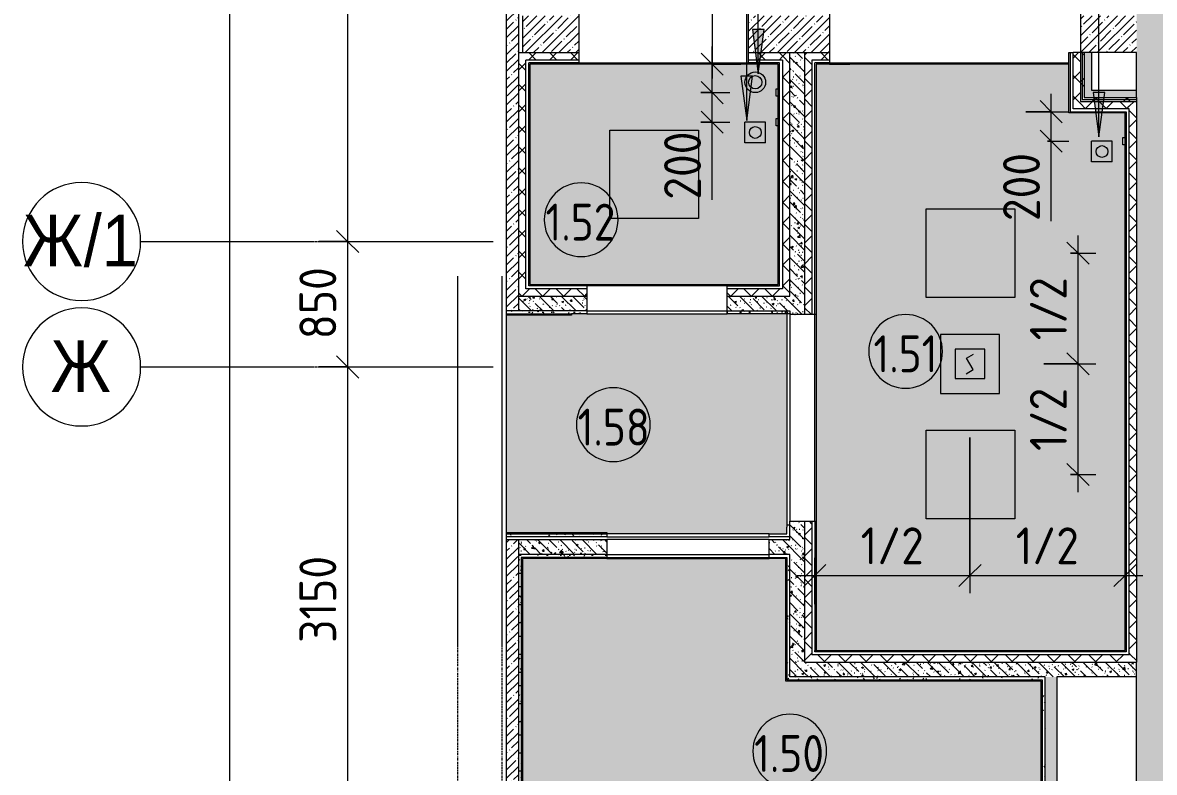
# Model space of a CAD drawing. Header units: millimetres. Extents: x 81610 to 276841, y -8553 to 29000.
# Drawn here: x 81610 to 89281, y 18553 to 23633 of the extents above; entities that cross this region are included whole.
import ezdxf

# ---------------------------------------------------------------- set-up
doc = ezdxf.new("R2010")
doc.units = ezdxf.units.MM
doc.linetypes.add('Осевая', pattern=[31.75, 6.35, -4.7625, 15.875, -4.7625])
for name, color, linetype, lineweight in [('A-ANNO-DIMS', 7, 'Continuous', 9), ('A-ANNO-DIMS-100', 7, 'Continuous', 9), ('A-ANNO-NOTE', 7, 'Continuous', 9), ('A-AREA-IDEN', 7, 'Continuous', 9), ('A-DETL-GENF', 7, 'Continuous', 9), ('A-WALL', 7, 'Continuous', 9), ('I-WALL', 7, 'Continuous', 9), ('Q-SPCQ', 7, 'Continuous', 9), ('Оси', 7, 'Continuous', 9), ('Оси-1', 7, 'Continuous', 20), ('Оси-2', 7, 'Осевая', 9)]:
    doc.layers.add(name, color=color, linetype=linetype, lineweight=lineweight)
for name, color, linetype, lineweight, true_color in [('A-CLNG-1', 7, 'Continuous', 9, 0xeaeaea), ('A-WALL-1', 7, 'Continuous', 9, 0x3c3c3c), ('A-WALL-FNSH-1', 7, 'Continuous', 9, 0x3c3c3c), ('G-ANNO-TEXT-1', 7, 'Continuous', 9, 0x3c3c3c), ('I-WALL-1', 7, 'Continuous', 9, 0x535353), ('Q-SPCQ-3', 7, 'Continuous', 9, 0x008040), ('Q-SPCQ-4', 1, 'Continuous', 9, 0xff0000)]:
    doc.layers.add(name, color=color, linetype=linetype, lineweight=lineweight, true_color=true_color)
doc.layers.add('A-CLNG-PATT-1', color=7, linetype='Continuous', lineweight=9, transparency=1)
doc.styles.add('Arial', font='arial.ttf', dxfattribs={"width": 0.9, "height": 350})
doc.styles.add('GOST Common', font='GOST_Common.ttf', dxfattribs={"width": 0.9, "height": 250})
doc.styles.add('ISOCPEUR', font='isocpeur.ttf', dxfattribs={"width": 0.9, "height": 250})
doc.dimstyles.new('ISO-2_5_0_9К_БОЛЬШОЙ', dxfattribs={"dimscale": 304.8, "dimtxt": 248.995294, "dimasz": 0.492126, "dimexe": 0.393701, "dimexo": 0.984252, "dimgap": 0, "dimtad": 1, "dimdec": 0, "dimrnd": 10, "dimzin": 0, "dimdsep": 46, "dimtxsty": 'ISOCPEUR', "dimblk1": 'OBLIQUE', "dimblk2": 'OBLIQUE', "dimsah": 1, "dimcen": 0.09, "dimdle": 0.393701, "dimazin": 0, "dimtfac": 1, "dimtdec": 4, "dimtix": 1, "dimtmove": 0, "dimatfit": 3, "dimfxl": 1, "dimtvp": 1, "dimtolj": 1, "dimtzin": 0, "dimarcsym": 2})
doc.dimstyles.new('ISO-2_5_0_9К_БОЛЬШОЙ_1', dxfattribs={"dimscale": 304.8, "dimtxt": 248.995294, "dimasz": 0.492126, "dimexe": 0.393701, "dimexo": 0.984252, "dimgap": 0, "dimtad": 1, "dimdec": 0, "dimrnd": 10, "dimzin": 0, "dimdsep": 46, "dimtxsty": 'ISOCPEUR', "dimblk1": 'OBLIQUE', "dimblk2": 'OBLIQUE', "dimsah": 1, "dimcen": 0.09, "dimdle": 0.393701, "dimazin": 0, "dimtfac": 1, "dimtdec": 4, "dimtix": 1, "dimtmove": 1, "dimatfit": 3, "dimfxl": 1, "dimtvp": 1, "dimtolj": 1, "dimtzin": 0, "dimarcsym": 2})
pattern_1 = [(45, (0, 0), (-57.024626, 57.024626), []), (45, (57.025, 0), (-57.024626, 57.024626), [100.806, -20.161, 3.353, -16.808])]
pattern_2 = [(135, (0, 0), (-75.43415, -75.43415), [106.68, -17.78, 3.556, -17.78]), (135, (0, 75.39), (-75.43415, -75.43415), []), (50, (0, 0), (127.52922, -11.15758), [13.335, -146.685]), (355, (0, 0), (-24.66966, 133.74002), [10.668, -117.348]), (100.451, (10.63, -0.93), (102.85973, 122.58178), [11.333, -124.663]), (46.184, (0, 35.56), (189.75516, -29.43036), [20.002, -220.027]), (96.636, (15.81, 33.1), (166.1822, 173.1996), [17, -186.995]), (351.184, (0, 35.56), (166.18393, 173.19757), [16.002, -176.022]), (21, (17.78, 26.67), (106.13027, -71.58603), [13.335, -146.685]), (326, (17.78, 26.67), (43.26188, 128.93175), [10.668, -117.348]), (71.451, (26.62, 20.7), (149.39198, 57.34505), [11.333, -124.663]), (37.5, (0, 0), (2.162228, 59.188357), [3.353, -112.573, 3.353, -115.773, -117.792]), (37.5, (0, 0), (2.162228, 59.188357), [-235.052, 3.353, -114.44]), (7.5, (0, 0), (46.773857, 70.126152), [3.353, -64.567, 3.353, -109.906, -44.894]), (7.5, (0, 0), (46.773857, 70.126152), [-181.178, 3.353, -41.542]), (327.5, (-39.65, 0), (94.913671, -4.010093), [3.353, -41.097, 3.353, -135.331, -184.023]), (327.5, (-39.65, 0), (94.913671, -4.010093), [-183.134, 3.353, -180.67]), (317.5, (-57.43, 0), (103.69057, 17.79882), [3.353, -54.432, 3.353, -88.748, -130.683]), (317.5, (-57.43, 0), (103.69057, 17.79882), [-149.885, 3.353, -127.33])]
pattern_3 = [(45, (0, 0), (-70.71068, 70.71068), []), (135, (0, 0), (-70.71068, -70.71068), [])]
pattern_4 = [(0, (0, 0), (121.92, 30.48), [10.058, -81.382, 10.058, -81.382, -487.68]), (0, (0, 0), (121.92, 30.48), [-182.88, 10.058, -172.822, 10.058, -81.382, -213.36]), (0, (0, 0), (121.92, 30.48), [-457.2, 10.058, -50.902, 10.058, -142.342]), (120, (45.72, 15.24), (-87.356454, 90.345817), [10.058, -81.382, 10.058, -81.382, -487.68]), (120, (45.72, 15.24), (-87.356454, 90.345817), [-182.88, 10.058, -172.822, 10.058, -81.382, -213.36]), (120, (45.72, 15.24), (-87.356454, 90.345817), [-457.2, 10.058, -50.902, 10.058, -142.342]), (240, (60.96, 76.2), (-34.563546, -120.825817), [10.058, -81.382, 10.058, -81.382, -487.68]), (240, (60.96, 76.2), (-34.563546, -120.825817), [-182.88, 10.058, -172.822, 10.058, -81.382, -213.36]), (240, (60.96, 76.2), (-34.563546, -120.825817), [-457.2, 10.058, -50.902, 10.058, -142.342])]
pattern_5 = [(45, (0, 0), (-106.06602, 106.06602), []), (135, (0, 0), (-106.06602, -106.06602), [])]

# ---------------------------------------------------------------- blocks, each defined once
blk = doc.blocks.new('Кнопка выхода - Кнопка выхода-33396079-Сводный план потолков 1 этажа в осях 23-33')
at = {"layer": 'Q-SPCQ-3'}
for p, q in [((100, 19), (150, 19)), ((100, 4), (100, 19)), ((150, 19), (150, 4))]:
    blk.add_line(p, q, dxfattribs=at)
for radius in [70, 45]:
    blk.add_circle((195, 160), radius, dxfattribs=at)
blk = doc.blocks.new('Кнопка аварийной разблокировки двери - Тип 1-33395758-Сводный план потолков 1 этажа в осях 23-33')
at = {"layer": 'Q-SPCQ-3'}
for p, q in [((-15, 230), (125, 230)), ((-15, 90), (-15, 230)), ((125, 90), (125, 230)), ((-15, 90), (125, 90)), ((100, 19), (150, 19)), ((100, 4), (100, 19)), ((150, 19), (150, 4))]:
    blk.add_line(p, q, dxfattribs=at)
blk.add_circle((55, 160), 40, dxfattribs=at)
blk = doc.blocks.new('Извещатель потолочный - Монтируемые на перекрытии-30372124-Сводный план потолков 1 этажа в осях 23-33')
at = {"layer": 'Q-SPCQ'}
for p, q in [((-300, 300), (-300, -100)), ((100, 300), (-300, 300)), ((100, -100), (100, 300)), ((0, 200), (-200, 200)), ((-200, 200), (-200, 0)), ((-122.5, 139), (-74.9, 166.5)), ((0, 0), (0, 200)), ((-100, 100), (-122.5, 139)), ((-77.5, 61), (-100, 100)), ((-200, 0), (0, 0)), ((-125.1, 33.5), (-77.5, 61)), ((-300, -100), (100, -100))]:
    blk.add_line(p, q, dxfattribs=at)
blk = doc.blocks.new('DET_L_Линия разрыва - М100-30654842-Сводный план потолков 1 этажа в осях 23-33')
at = {"layer": 'A-DETL-GENF'}
blk.add_line((11739.9, 0), (0, 0), dxfattribs=at)
blk = doc.blocks.new('Ось сетки - D8-29747960-Сводный план потолков 1 этажа в осях 23-33')
at = {"layer": 'Оси-1'}
for start, end in [(360, 180), (180, 360)]:
    blk.add_arc((0, 0), 4, start, end, dxfattribs=at)
blk = doc.blocks.new('DIMBLOCK13-Сводный план потолков 1 этажа в осях 23-33')
at = {"layer": 'A-ANNO-DIMS-100'}
for p, q in [((83812.7, 27120), (83812.7, 22150)), ((83618.7, 27000), (83932.7, 27000)), ((83812.7, 27000), (83618.7, 27000)), ((83618.7, 22150), (83932.7, 22150)), ((83812.7, 22150), (83618.7, 22150))]:
    blk.add_line(p, q, dxfattribs=at)
at = {"layer": 'A-ANNO-DIMS-100', "lineweight": 20}
for p, q in [((83812.7, 27000), (83737.7, 27075)), ((83812.7, 27000), (83887.7, 26925)), ((83812.7, 22150), (83737.7, 22225)), ((83812.7, 22150), (83887.7, 22075))]:
    blk.add_line(p, q, dxfattribs=at)
at = {"layer": 'A-ANNO-DIMS-100', "color": 0, "insert": (83486, 24247), "char_height": 250, "width": 787.208, "attachment_point": 1, "rotation": 90, "line_spacing_factor": 1.149209, "style": 'ISOCPEUR'}
blk.add_mtext('4850', dxfattribs=at)
blk = doc.blocks.new('_Oblique')
at = {"color": 0, "linetype": 'ByBlock', "lineweight": -2}
blk.add_line((-0.5, -0.5), (0.5, 0.5), dxfattribs=at)
blk = doc.blocks.new('DIMBLOCK14-Сводный план потолков 1 этажа в осях 23-33')
at = {"layer": 'A-ANNO-DIMS-100', "lineweight": 20}
for p, q in [((83812.7, 22150), (83737.7, 22225)), ((83812.7, 22150), (83887.7, 22075)), ((83812.7, 21300), (83737.7, 21375)), ((83812.7, 21300), (83887.7, 21225))]:
    blk.add_line(p, q, dxfattribs=at)
at = {"layer": 'A-ANNO-DIMS-100'}
for p, q in [((83618.7, 22150), (83932.7, 22150)), ((83812.7, 22150), (83618.7, 22150)), ((83812.7, 22150), (83812.7, 21300)), ((83618.7, 21300), (83932.7, 21300)), ((83812.7, 21300), (83618.7, 21300))]:
    blk.add_line(p, q, dxfattribs=at)
at = {"layer": 'A-ANNO-DIMS-100', "color": 0, "insert": (83486, 21488), "char_height": 250, "width": 568.858, "attachment_point": 1, "rotation": 90, "line_spacing_factor": 1.149209, "style": 'ISOCPEUR'}
blk.add_mtext('850', dxfattribs=at)
blk = doc.blocks.new('DIMBLOCK15-Сводный план потолков 1 этажа в осях 23-33')
at = {"layer": 'A-ANNO-DIMS-100', "lineweight": 20}
for p, q in [((83812.7, 21300), (83737.7, 21375)), ((83812.7, 21300), (83887.7, 21225)), ((83812.7, 18150), (83737.7, 18225)), ((83812.7, 18150), (83887.7, 18075))]:
    blk.add_line(p, q, dxfattribs=at)
at = {"layer": 'A-ANNO-DIMS-100'}
for p, q in [((83618.7, 21300), (83932.7, 21300)), ((83812.7, 21300), (83618.7, 21300)), ((83812.7, 21300), (83812.7, 18150)), ((83618.7, 18150), (83932.7, 18150)), ((83812.7, 18150), (83618.7, 18150))]:
    blk.add_line(p, q, dxfattribs=at)
at = {"layer": 'A-ANNO-DIMS-100', "color": 0, "insert": (83486, 19430.5), "char_height": 250, "width": 706.764, "attachment_point": 1, "rotation": 90, "line_spacing_factor": 1.149209, "style": 'ISOCPEUR'}
blk.add_mtext('3150', dxfattribs=at)
blk = doc.blocks.new('DIMBLOCK23-Сводный план потолков 1 этажа в осях 23-33')
at = {"layer": 'A-ANNO-DIMS-100'}
for p, q in [((83012.7, 27120), (83012.7, -120)), ((82818.7, 27000), (83132.7, 27000)), ((83012.7, 27000), (82818.7, 27000)), ((82818.7, 0), (83132.7, 0)), ((83012.7, 0), (82818.7, 0))]:
    blk.add_line(p, q, dxfattribs=at)
at = {"layer": 'A-ANNO-DIMS-100', "lineweight": 20}
for p, q in [((83012.7, 27000), (82937.7, 27075)), ((83012.7, 27000), (83087.7, 26925)), ((83012.7, 0), (82937.7, 75)), ((83012.7, 0), (83087.7, -75))]:
    blk.add_line(p, q, dxfattribs=at)
at = {"layer": 'A-ANNO-DIMS-100', "color": 0, "insert": (82686, 13105), "char_height": 250, "width": 948.097, "attachment_point": 1, "rotation": 90, "line_spacing_factor": 1.149209, "style": 'ISOCPEUR'}
blk.add_mtext('27000', dxfattribs=at)
blk = doc.blocks.new('Марка_Помещения - Номер-25198446-Сводный план потолков 1 этажа в осях 23-33')
at = {"layer": 'A-AREA-IDEN'}
for start, end in [(360, 180), (180, 360)]:
    blk.add_arc((0, 0), 2.5, start, end, dxfattribs=at)
blk = doc.blocks.new('DIMBLOCK43-Сводный план потолков 1 этажа в осях 23-33')
at = {"layer": 'A-ANNO-DIMS-100', "lineweight": 20}
for p, q in [((86284.4, 23159), (86209.4, 23234)), ((86284.4, 23159), (86359.4, 23084)), ((86284.4, 22959), (86209.4, 23034)), ((86284.4, 22959), (86359.4, 22884))]:
    blk.add_line(p, q, dxfattribs=at)
at = {"layer": 'A-ANNO-DIMS-100'}
for p, q in [((86206, 23159), (86404.4, 23159)), ((86284.4, 23159), (86206, 23159)), ((86284.4, 22839), (86284.4, 23159)), ((86284.4, 23007.3), (86284.4, 23059)), ((86206, 22959), (86404.4, 22959)), ((86284.4, 22959), (86206, 22959)), ((86284.4, 22433.3), (86284.4, 23007.3))]:
    blk.add_line(p, q, dxfattribs=at)
at = {"layer": 'A-ANNO-DIMS-100', "color": 0, "insert": (85957.8, 22433.3), "char_height": 250, "width": 568.858, "attachment_point": 1, "rotation": 90, "line_spacing_factor": 1.149209, "style": 'ISOCPEUR'}
blk.add_mtext('200', dxfattribs=at)
blk = doc.blocks.new('DIMBLOCK44-Сводный план потолков 1 этажа в осях 23-33')
at = {"layer": 'A-ANNO-DIMS-100'}
for p, q in [((86284.4, 24293.6), (86284.4, 23762.6)), ((86284.4, 23762.6), (86284.4, 23255.5)), ((86284.4, 23159), (86284.4, 23472)), ((86478.4, 23352), (86164.4, 23352)), ((86284.4, 23352), (86478.4, 23352)), ((86206, 23159), (86404.4, 23159)), ((86284.4, 23159), (86206, 23159))]:
    blk.add_line(p, q, dxfattribs=at)
at = {"layer": 'A-ANNO-DIMS-100', "lineweight": 20}
for p, q in [((86284.4, 23352), (86209.4, 23427)), ((86284.4, 23352), (86359.4, 23277)), ((86284.4, 23159), (86209.4, 23234)), ((86284.4, 23159), (86359.4, 23084))]:
    blk.add_line(p, q, dxfattribs=at)
at = {"layer": 'A-ANNO-DIMS-100', "color": 0, "insert": (85957.8, 23862.6), "char_height": 250, "width": 517.144, "attachment_point": 1, "rotation": 90, "line_spacing_factor": 1.149209, "style": 'ISOCPEUR'}
blk.add_mtext('190', dxfattribs=at)
blk = doc.blocks.new('DIMBLOCK45-Сводный план потолков 1 этажа в осях 23-33')
at = {"layer": 'A-ANNO-DIMS-100', "lineweight": 20}
for p, q in [((88581.9, 23030), (88506.9, 23105)), ((88581.9, 23030), (88656.9, 22955)), ((88581.9, 22830), (88506.9, 22905)), ((88581.9, 22830), (88656.9, 22755))]:
    blk.add_line(p, q, dxfattribs=at)
at = {"layer": 'A-ANNO-DIMS-100'}
for p, q in [((88581.9, 22710), (88581.9, 23150)), ((88410, 23030), (88701.9, 23030)), ((88581.9, 23030), (88410, 23030)), ((88581.9, 22862.3), (88581.9, 22930)), ((88581.9, 22288.3), (88581.9, 22862.3)), ((88556, 22830), (88701.9, 22830)), ((88581.9, 22830), (88556, 22830))]:
    blk.add_line(p, q, dxfattribs=at)
at = {"layer": 'A-ANNO-DIMS-100', "color": 0, "insert": (88255.3, 22288.3), "char_height": 250, "width": 568.858, "attachment_point": 1, "rotation": 90, "line_spacing_factor": 1.149209, "style": 'ISOCPEUR'}
blk.add_mtext('200', dxfattribs=at)
blk = doc.blocks.new('DIMBLOCK79-Сводный план потолков 1 этажа в осях 23-33')
at = {"layer": 'A-ANNO-DIMS-100'}
for p, q in [((88031, 20821), (88031, 19766.3)), ((88031, 19886.3), (88031, 20821)), ((86980, 19692.4), (86980, 20006.3)), ((86860, 19886.3), (88031, 19886.3)), ((86980, 19886.3), (86980, 19692.4))]:
    blk.add_line(p, q, dxfattribs=at)
at = {"layer": 'A-ANNO-DIMS-100', "lineweight": 20}
for p, q in [((86980, 19886.3), (87055, 19961.3)), ((88031, 19886.3), (88106, 19961.3)), ((86980, 19886.3), (86905, 19811.3)), ((88031, 19886.3), (87956, 19811.3))]:
    blk.add_line(p, q, dxfattribs=at)
at = {"layer": 'A-ANNO-DIMS-100', "color": 0, "insert": (87290, 20212.9), "char_height": 250, "width": 517.144, "attachment_point": 1, "line_spacing_factor": 1.149209, "style": 'ISOCPEUR'}
blk.add_mtext('1/2', dxfattribs=at)
blk = doc.blocks.new('DIMBLOCK80-Сводный план потолков 1 этажа в осях 23-33')
at = {"layer": 'A-ANNO-DIMS-100'}
for p, q in [((88031, 20821), (88031, 19766.3)), ((88031, 19886.3), (88031, 20821)), ((89082, 19692.4), (89082, 20006.3)), ((88031, 19886.3), (89202, 19886.3)), ((89082, 19886.3), (89082, 19692.4))]:
    blk.add_line(p, q, dxfattribs=at)
at = {"layer": 'A-ANNO-DIMS-100', "lineweight": 20}
for p, q in [((88031, 19886.3), (88106, 19961.3)), ((89082, 19886.3), (89157, 19961.3)), ((88031, 19886.3), (87956, 19811.3)), ((89082, 19886.3), (89007, 19811.3))]:
    blk.add_line(p, q, dxfattribs=at)
at = {"layer": 'A-ANNO-DIMS-100', "color": 0, "insert": (88341, 20212.9), "char_height": 250, "width": 517.144, "attachment_point": 1, "line_spacing_factor": 1.149209, "style": 'ISOCPEUR'}
blk.add_mtext('1/2', dxfattribs=at)
blk = doc.blocks.new('DIMBLOCK81-Сводный план потолков 1 этажа в осях 23-33')
at = {"layer": 'A-ANNO-DIMS-100', "lineweight": 20}
for p, q in [((88763.8, 21321), (88688.8, 21396)), ((88763.8, 21321), (88838.8, 21246)), ((88763.8, 20571), (88688.8, 20646)), ((88763.8, 20571), (88838.8, 20496))]:
    blk.add_line(p, q, dxfattribs=at)
at = {"layer": 'A-ANNO-DIMS-100'}
for p, q in [((88531, 21321), (88883.8, 21321)), ((88763.8, 21321), (88531, 21321)), ((88763.8, 20451), (88763.8, 21321)), ((88713.3, 20571), (88883.8, 20571)), ((88763.8, 20571), (88713.3, 20571))]:
    blk.add_line(p, q, dxfattribs=at)
at = {"layer": 'A-ANNO-DIMS-100', "color": 0, "insert": (88437.2, 20730.5), "char_height": 250, "width": 517.144, "attachment_point": 1, "rotation": 90, "line_spacing_factor": 1.149209, "style": 'ISOCPEUR'}
blk.add_mtext('1/2', dxfattribs=at)
blk = doc.blocks.new('DIMBLOCK82-Сводный план потолков 1 этажа в осях 23-33')
at = {"layer": 'A-ANNO-DIMS-100'}
for p, q in [((88763.8, 21321), (88763.8, 22191)), ((88713.3, 22071), (88883.8, 22071)), ((88763.8, 22071), (88713.3, 22071)), ((88531, 21321), (88883.8, 21321)), ((88763.8, 21321), (88531, 21321))]:
    blk.add_line(p, q, dxfattribs=at)
at = {"layer": 'A-ANNO-DIMS-100', "lineweight": 20}
for p, q in [((88763.8, 22071), (88688.8, 22146)), ((88763.8, 22071), (88838.8, 21996)), ((88763.8, 21321), (88688.8, 21396)), ((88763.8, 21321), (88838.8, 21246))]:
    blk.add_line(p, q, dxfattribs=at)
at = {"layer": 'A-ANNO-DIMS-100', "color": 0, "insert": (88437.2, 21480.5), "char_height": 250, "width": 517.144, "attachment_point": 1, "rotation": 90, "line_spacing_factor": 1.149209, "style": 'ISOCPEUR'}
blk.add_mtext('1/2', dxfattribs=at)

msp = doc.modelspace()

# ---------------------------------------------------------------- hatches: boundary and pattern name
at = {"layer": 'A-CLNG-PATT-1'}
for points in [[(85048, 21858), (86732, 21858), (86732, 22934), (86717, 22934), (86717, 22984), (86732, 22984), (86732, 23134), (86717, 23134), (86717, 23184), (86732, 23184), (86732, 23352), (85048, 23352), (85048, 21942.1)], [(87217.7, 19378), (89082, 19378), (89082, 22805), (89067, 22805), (89067, 22855), (89082, 22855), (89082, 23022), (88702, 23022), (88702, 23352), (86988, 23352), (86988, 19378)], [(86790, 20170), (86790, 21660), (85330, 21660), (85330, 21652), (84890.7, 21652), (84890.7, 20178), (85570, 20178), (85570, 20170), (86670, 20170)], [(86670, 20170), (86790, 20170), (86790, 21660), (85330, 21660), (85330, 21652), (84890.7, 21652), (84890.7, 20178), (85570, 20178), (85570, 20170), (86544.3, 20170)], [(87217.7, 17298), (88513, 17298.7), (88513, 19172), (86782, 19172), (86782, 20002), (84998, 20002), (84998, 17298), (85870.9, 17298)]]:
    msp.add_hatch(color=256, dxfattribs=at).paths.add_polyline_path(points)
at = {"layer": 'G-ANNO-TEXT-1'}
for points in [[(86595.7, 23286.6), (86635.2, 23586.6), (86556.2, 23586.6)], [(86517.8, 22970.2), (86557.3, 23270.2), (86478.3, 23270.2)], [(88904.9, 22859.8), (88944.4, 23159.8), (88865.4, 23159.8)]]:
    msp.add_hatch(color=256, dxfattribs=at).paths.add_polyline_path(points)
at = {"layer": 'I-WALL'}
h = msp.add_hatch(dxfattribs=at)
h.set_pattern_fill('FP_2', color=256, style=0, pattern_type=2)
h.set_pattern_definition(pattern_1)
h.paths.add_polyline_path([(84890.7, 21680), (84970, 21680), (84970, 27100), (84890.7, 27100), (84890.7, 21743.9)])
h = msp.add_hatch(dxfattribs=at)
h.set_pattern_fill('FP_2', color=256, style=0, pattern_type=2)
h.set_pattern_definition(pattern_1)
h.paths.add_polyline_path([(89410, 17270), (89410, 27100), (89160, 27100), (89160, 17270)])
h = msp.add_hatch(dxfattribs=at)
h.set_pattern_fill('FP_2', color=256, style=0, pattern_type=2)
h.set_pattern_definition(pattern_1)
h.paths.add_polyline_path([(88901.1, 23430), (89160, 23430), (89160, 23680), (88780, 23680), (88780, 23430), (88855, 23430)])
h.paths.add_polyline_path([(86881, 23430), (87080, 23430), (87080, 23680), (86530, 23680), (86530, 23430), (86810, 23430)])
h.paths.add_polyline_path([(85000, 23430), (85380, 23430), (85380, 23680), (85000, 23680), (85000, 23463.8)])
h = msp.add_hatch(dxfattribs=at)
h.set_pattern_fill('FP_5', color=256, style=0, pattern_type=2)
h.set_pattern_definition(pattern_3)
h.paths.add_polyline_path([(84970, 21830), (85020, 21830), (85020, 23430), (84970, 23430), (84970, 21850)])
h = msp.add_hatch(dxfattribs=at)
h.set_pattern_fill('FP_5', color=256, style=0, pattern_type=2)
h.set_pattern_definition(pattern_3)
h.paths.add_polyline_path([(86530, 23380), (86760, 23380), (86760, 23430), (86530, 23430)])
h.paths.add_polyline_path([(85197.6, 23380), (85380, 23380), (85380, 23430), (85020, 23430), (85020, 23380), (85040, 23380)])
h = msp.add_hatch(dxfattribs=at)
h.set_pattern_fill('FP_5', color=256, style=0, pattern_type=2)
h.set_pattern_definition(pattern_3)
h.paths.add_polyline_path([(86810, 21780), (86810, 23430), (86760, 23430), (86760, 21780)])
h = msp.add_hatch(dxfattribs=at)
h.set_pattern_fill('FP_6', color=256, style=0, pattern_type=2)
h.set_pattern_definition(pattern_2)
h.paths.add_polyline_path([(86881, 21780), (86910, 21780), (86910, 23430), (86810, 23430), (86810, 21780)])
h = msp.add_hatch(dxfattribs=at)
h.set_pattern_fill('FP_5', color=256, style=0, pattern_type=2)
h.set_pattern_definition(pattern_3)
h.paths.add_polyline_path([(86910, 19300), (86960, 19300), (86960, 20255), (86910, 20255), (86910, 19749.5)])
h.paths.add_polyline_path([(86960, 21655), (86960, 23430), (86910, 23430), (86910, 21655)])
h = msp.add_hatch(dxfattribs=at)
h.set_pattern_fill('FP_5', color=256, style=0, pattern_type=2)
h.set_pattern_definition(pattern_3)
h.paths.add_polyline_path([(86980, 23380), (87080, 23380), (87080, 23430), (86960, 23430), (86960, 23380)])
h = msp.add_hatch(dxfattribs=at)
h.set_pattern_fill('FP_5', color=256, style=0, pattern_type=2)
h.set_pattern_definition(pattern_3)
h.paths.add_polyline_path([(88730, 23050), (88780, 23050), (88780, 23430), (88730, 23430), (88730, 23231.6)])
h = msp.add_hatch(dxfattribs=at)
h.set_pattern_fill('FP_41', color=256, style=0, pattern_type=2)
h.set_pattern_definition(pattern_5)
h.paths.add_polyline_path([(88780, 23100), (88792.5, 23100), (88792.5, 23430), (88780, 23430), (88780, 23231.6)])
h = msp.add_hatch(dxfattribs=at)
h.set_pattern_fill('FP_41', color=256, style=0, pattern_type=2)
h.set_pattern_definition(pattern_5)
h.paths.add_polyline_path([(88792.5, 23112.5), (88805, 23112.5), (88805, 23430), (88792.5, 23430), (88792.5, 23231.6)])
for points in [[(88805, 23125), (88855, 23125), (88855, 23430), (88805, 23430), (88805, 23231.6)], [(89160, 23125), (89160, 23175), (88855, 23175), (88855, 23125), (89110, 23125)]]:
    msp.add_hatch(color=256, dxfattribs=at).paths.add_polyline_path(points)
h = msp.add_hatch(dxfattribs=at)
h.set_pattern_fill('FP_5', color=256, style=0, pattern_type=2)
h.set_pattern_definition(pattern_3)
h.paths.add_polyline_path([(88780, 23050), (89110, 23050), (89110, 23100), (88780, 23100)])
h = msp.add_hatch(dxfattribs=at)
h.set_pattern_fill('FP_41', color=256, style=0, pattern_type=2)
h.set_pattern_definition(pattern_5)
h.paths.add_polyline_path([(88901.1, 23100), (89160, 23100), (89160, 23112.5), (88792.5, 23112.5), (88792.5, 23100), (88855, 23100)])
h = msp.add_hatch(dxfattribs=at)
h.set_pattern_fill('FP_41', color=256, style=0, pattern_type=2)
h.set_pattern_definition(pattern_5)
h.paths.add_polyline_path([(88805, 23112.5), (89160, 23112.5), (89160, 23125), (88805, 23125)])
h = msp.add_hatch(dxfattribs=at)
h.set_pattern_fill('FP_5', color=256, style=0, pattern_type=2)
h.set_pattern_definition(pattern_3)
h.paths.add_polyline_path([(89110, 19350), (89160, 19350), (89160, 23100), (89110, 23100), (89110, 19370)])
h = msp.add_hatch(dxfattribs=at)
h.set_pattern_fill('FP_5', color=256, style=0, pattern_type=2)
h.set_pattern_definition(pattern_3)
h.paths.add_polyline_path([(86760, 21780), (86760, 21830), (86384.7, 21830), (86384.7, 21780), (86740, 21780)])
h.paths.add_polyline_path([(85434.7, 21780), (85434.7, 21830), (84970, 21830), (84970, 21780), (85197.6, 21780)])
h = msp.add_hatch(dxfattribs=at)
h.set_pattern_fill('FP_6', color=256, style=0, pattern_type=2)
h.set_pattern_definition(pattern_2)
h.paths.add_polyline_path([(86544.3, 21680), (86910, 21680), (86910, 21780), (86384.7, 21780), (86384.7, 21680)])
h.paths.add_polyline_path([(85434.7, 21680), (85434.7, 21780), (84970, 21780), (84970, 21680), (85197.6, 21680)])
h = msp.add_hatch(dxfattribs=at)
h.set_pattern_fill('FP_31', color=256, style=0, pattern_type=2)
h.set_pattern_definition(pattern_4)
h.paths.add_polyline_path([(86790, 21660), (86790, 21680), (86384.7, 21680), (86384.7, 21660), (86544.3, 21660)])
h.paths.add_polyline_path([(85197.6, 21660), (85434.7, 21660), (85434.7, 21680), (84890.7, 21680), (84890.7, 21660)])
h = msp.add_hatch(dxfattribs=at)
h.set_pattern_fill('FP_31', color=256, style=0, pattern_type=2)
h.set_pattern_definition(pattern_4)
h.paths.add_polyline_path([(86810, 20150), (86810, 20230), (86790, 20230), (86790, 20150)])
h.paths.add_polyline_path([(86790, 21660), (86810, 21660), (86810, 21680), (86790, 21680)])
h = msp.add_hatch(dxfattribs=at)
h.set_pattern_fill('FP_6', color=256, style=0, pattern_type=2)
h.set_pattern_definition(pattern_2)
h.paths.add_polyline_path([(86910, 20030), (86910, 20255), (86810, 20255), (86810, 20030)])
h.paths.add_polyline_path([(86810, 21655), (86910, 21655), (86910, 21680), (86810, 21680), (86810, 21660)])
h = msp.add_hatch(dxfattribs=at)
h.set_pattern_fill('FP_31', color=256, style=0, pattern_type=2)
h.set_pattern_definition(pattern_4)
h.paths.add_polyline_path([(86790, 20150), (86790, 20170), (86670, 20170), (86670, 20150)])
h.paths.add_polyline_path([(85570, 20150), (85570, 20170), (84890.7, 20170), (84890.7, 20150)])
h = msp.add_hatch(dxfattribs=at)
h.set_pattern_fill('FP_2', color=256, style=0, pattern_type=2)
h.set_pattern_definition(pattern_1)
h.paths.add_polyline_path([(84970, 17270), (84970, 20130), (84890.7, 20130), (84890.7, 17270)])
h = msp.add_hatch(dxfattribs=at)
h.set_pattern_fill('FP_6', color=256, style=0, pattern_type=2)
h.set_pattern_definition(pattern_2)
h.paths.add_polyline_path([(86670, 20030), (86810, 20030), (86810, 20130), (86670, 20130)])
h.paths.add_polyline_path([(85570, 20030), (85570, 20130), (84970, 20130), (84970, 20030)])
h = msp.add_hatch(dxfattribs=at)
h.set_pattern_fill('FP_31', color=256, style=0, pattern_type=2)
h.set_pattern_definition(pattern_4)
h.paths.add_polyline_path([(86790, 20010), (86790, 20030), (86670, 20030), (86670, 20010), (86782, 20010)])
h.paths.add_polyline_path([(84970, 20010), (85570, 20010), (85570, 20030), (84970, 20030)])
h = msp.add_hatch(dxfattribs=at)
h.set_pattern_fill('FP_31', color=256, style=0, pattern_type=2)
h.set_pattern_definition(pattern_4)
h.paths.add_polyline_path([(86810, 19200), (86810, 20030), (86790, 20030), (86790, 19200)])
h = msp.add_hatch(dxfattribs=at)
h.set_pattern_fill('FP_6', color=256, style=0, pattern_type=2)
h.set_pattern_definition(pattern_2)
h.paths.add_polyline_path([(86910, 19200), (86910, 20030), (86810, 20030), (86810, 19200)])
h = msp.add_hatch(dxfattribs=at)
h.set_pattern_fill('FP_31', color=256, style=0, pattern_type=2)
h.set_pattern_definition(pattern_4)
h.paths.add_polyline_path([(84970, 17270), (84990, 17270), (84990, 20010), (84970, 20010), (84970, 17428)])
h = msp.add_hatch(dxfattribs=at)
h.set_pattern_fill('FP_5', color=256, style=0, pattern_type=2)
h.set_pattern_definition(pattern_3)
h.paths.add_polyline_path([(89160, 19300), (89160, 19350), (86960, 19350), (86960, 19300), (87217.7, 19300)])
h = msp.add_hatch(dxfattribs=at)
h.set_pattern_fill('FP_6', color=256, style=0, pattern_type=2)
h.set_pattern_definition(pattern_2)
h.paths.add_polyline_path([(89160, 19200), (89160, 19300), (86910, 19300), (86910, 19200), (88621, 19200)])
h = msp.add_hatch(dxfattribs=at)
h.set_pattern_fill('FP_31', color=256, style=0, pattern_type=2)
h.set_pattern_definition(pattern_4)
h.paths.add_polyline_path([(88521, 19180), (88521, 19200), (86790, 19200), (86790, 19180), (88513, 19180)])
h = msp.add_hatch(dxfattribs=at)
h.set_pattern_fill('FP_31', color=256, style=0, pattern_type=2)
h.set_pattern_definition(pattern_4)
h.paths.add_polyline_path([(88521, 17290), (88541, 17290), (88541, 19200), (88521, 19200), (88521, 17298)])
h = msp.add_hatch(dxfattribs=at)
h.set_pattern_fill('FP_6', color=256, style=0, pattern_type=2)
h.set_pattern_definition(pattern_2)
h.paths.add_polyline_path([(88564.4, 16180), (88621, 16180), (88621, 17050), (88541, 17050), (88541, 16180)])
h.paths.add_polyline_path([(88564.4, 17270), (88621, 17270), (88621, 19200), (88541, 19200), (88541, 17270)])

# ---------------------------------------------------------------- linework, layer by layer
at = {"layer": 'A-ANNO-NOTE'}
for p, q in [((85590, 22905), (86190, 22905)), ((85590, 22305), (85590, 22905)), ((86190, 22905), (86190, 22305)), ((87735, 22371), (88335, 22371)), ((87735, 21771), (87735, 22371)), ((88335, 22371), (88335, 21771)), ((86190, 22305), (85590, 22305)), ((88335, 21771), (87735, 21771)), ((87735, 20871), (88335, 20871)), ((87735, 20271), (87735, 20871)), ((88335, 20871), (88335, 20271)), ((88335, 20271), (87735, 20271))]:
    msp.add_line(p, q, dxfattribs=at)
at = {"layer": 'A-CLNG-1'}
for p, q in [((85048, 23352), (85048, 21942.1)), ((86544.3, 23352), (85197.6, 23352)), ((86732, 23184), (86732, 23352)), ((86988, 23352), (86988, 19378)), ((88702, 23352), (87217.7, 23352)), ((88702, 23022), (88702, 23231.6)), ((89082, 22855), (89082, 23022)), ((86732, 21858), (86732, 22934)), ((89082, 19378), (89082, 22805)), ((85048, 21858), (86544.3, 21858)), ((86790, 21660), (86790, 20213.7))]:
    msp.add_line(p, q, dxfattribs=at)
at = {"layer": 'A-WALL'}
for p, q in [((84970, 23430), (85380, 23430)), ((86530, 23430), (87080, 23430)), ((88730, 23050), (88730, 23430)), ((88792.5, 23430), (88792.5, 23112.5)), ((88805, 23430), (88805, 23125)), ((85020, 21830), (85020, 23380)), ((85380, 23380), (85020, 23380)), ((85380, 23360), (85040, 23360)), ((85040, 21850), (85040, 23360)), ((86760, 23380), (86530, 23380)), ((86740, 23360), (86530, 23360)), ((86740, 21850), (86740, 23360)), ((86760, 23380), (86760, 21830)), ((86960, 23380), (86960, 21655)), ((87080, 23380), (86960, 23380)), ((87080, 23360), (86980, 23360)), ((86980, 21655), (86980, 23360)), ((88780, 23100), (89160, 23100)), ((88792.5, 23112.5), (89160, 23112.5)), ((88805, 23125), (89160, 23125)), ((89160, 23125), (89160, 19300)), ((89110, 23050), (88730, 23050)), ((89090, 23030), (89090, 19370)), ((89110, 19350), (89110, 23050)), ((85434.7, 21830), (85020, 21830)), ((85434.7, 21850), (85040, 21850)), ((86384.7, 21850), (86740, 21850)), ((86760, 21830), (86384.7, 21830)), ((84970, 21780), (85434.7, 21780)), ((86384.7, 21780), (86810, 21780)), ((86810, 21680), (86810, 21655)), ((86960, 20255), (86960, 19350)), ((84990, 20010), (84990, 17290)), ((86670, 20010), (86790, 20010)), ((86790, 20010), (86790, 19200)), ((89110, 19350), (86960, 19350)), ((86988, 19370), (86980, 19370)), ((86790, 19180), (88521, 19180)), ((88521, 19180), (88521, 17290))]:
    msp.add_line(p, q, dxfattribs=at)
at = {"layer": 'A-WALL-1'}
for p, q in [((84970, 27100), (84970, 21680)), ((85380, 23830), (85380, 23380)), ((86530, 23380), (86530, 23830)), ((87080, 23830), (87080, 23380)), ((88780, 23830), (88780, 23100)), ((85000, 23430), (85000, 23680)), ((86810, 21780), (86810, 23430)), ((86910, 23430), (86910, 21655)), ((89160, 23430), (88730, 23430)), ((88855, 23430), (88855, 23175)), ((89160, 23125), (89160, 23430)), ((88855, 23175), (89160, 23175)), ((85434.7, 21830), (85434.7, 21660)), ((86384.7, 21660), (86384.7, 21830)), ((85434.7, 21680), (84890.7, 21680)), ((85434.7, 21660), (85330, 21660)), ((86384.7, 21680), (86810, 21680)), ((86810, 21660), (86384.7, 21660)), ((86960, 21655), (86810, 21655)), ((86810, 20130), (86810, 20255)), ((86810, 20255), (86960, 20255)), ((86910, 20255), (86910, 19300)), ((86790, 20230), (86810, 20230)), ((86790, 20170), (86790, 20213.7)), ((84890.7, 20170), (85570, 20170)), ((85570, 20150), (84890.7, 20150)), ((84890.7, 20130), (85570, 20130)), ((84970, 20130), (84970, 17270)), ((85570, 20170), (85570, 20150)), ((85570, 20130), (85570, 20010)), ((86670, 20170), (86790, 20170)), ((86670, 20150), (86670, 20170)), ((86810, 20150), (86670, 20150)), ((86670, 20130), (86810, 20130)), ((86670, 20010), (86670, 20130)), ((85570, 20030), (84970, 20030)), ((86810, 20030), (86670, 20030)), ((86810, 19200), (86810, 20030)), ((85570, 20010), (84990, 20010)), ((86910, 19300), (89160, 19300)), ((89160, 17270), (89160, 19300)), ((88541, 19200), (86810, 19200)), ((88541, 17270), (88541, 19200)), ((89160, 19200), (88621, 19200)), ((88621, 19200), (88621, 17270))]:
    msp.add_line(p, q, dxfattribs=at)
at = {"layer": 'A-WALL-FNSH-1'}
for p, q in [((88702, 23231.6), (88702, 23430)), ((88702, 23430), (88730, 23430)), ((88710, 23430), (88710, 23030)), ((85197.6, 23352), (85048, 23352)), ((85380, 23380), (85380, 23352)), ((86530, 23352), (86530, 23380)), ((86732, 23352), (86544.3, 23352)), ((87080, 23352), (86988, 23352)), ((87080, 23380), (87080, 23352)), ((86732, 22934), (86732, 23184)), ((89082, 23022), (88702, 23022)), ((88710, 23030), (89090, 23030)), ((89082, 22805), (89082, 22855)), ((85048, 21942.1), (85048, 21858)), ((85434.7, 21858), (85434.7, 21830)), ((86384.7, 21830), (86384.7, 21858)), ((86544.3, 21858), (86732, 21858)), ((84890.7, 21660), (85330, 21660)), ((85330, 21652), (84890.7, 21652)), ((85330, 21660), (85330, 21652)), ((86988, 21655), (86960, 21655)), ((86960, 20255), (86988, 20255)), ((86980, 20255), (86980, 19370)), ((84890.7, 20178), (85570, 20178)), ((85570, 20178), (85570, 20170)), ((84998, 20002), (84998, 17298)), ((85570, 20002), (84998, 20002)), ((85570, 20010), (85570, 20002)), ((86670, 20002), (86670, 20010)), ((86782, 20002), (86670, 20002)), ((86782, 19172), (86782, 20002)), ((86980.5, 19370), (86980.5, 19378)), ((86980.5, 19378), (89082, 19378)), ((86988, 19378), (86988, 19370)), ((89090, 19370), (86988, 19370)), ((86790, 19200), (86790, 19180)), ((88513, 19172), (86782, 19172)), ((88513, 17298), (88513, 19172))]:
    msp.add_line(p, q, dxfattribs=at)
at = {"layer": 'G-ANNO-TEXT-1'}
for p, q in [((86595.7, 23286.6), (86595.7, 25539.3)), ((86517.8, 22970.2), (86517.8, 24839.6)), ((88904.9, 22859.8), (88904.9, 23970.1)), ((86635.2, 23586.6), (86556.2, 23586.6)), ((86556.2, 23586.6), (86595.7, 23286.6)), ((86595.7, 23286.6), (86635.2, 23586.6)), ((86557.3, 23270.2), (86478.3, 23270.2)), ((86478.3, 23270.2), (86517.8, 22970.2)), ((86517.8, 22970.2), (86557.3, 23270.2)), ((88944.4, 23159.8), (88865.4, 23159.8)), ((88865.4, 23159.8), (88904.9, 22859.8)), ((88904.9, 22859.8), (88944.4, 23159.8))]:
    msp.add_line(p, q, dxfattribs=at)
at = {"layer": 'I-WALL-1'}
for p, q in [((85380, 23360), (86530, 23360)), ((87080, 23360), (88702, 23360)), ((87080, 23352), (87217.7, 23352)), ((86384.7, 21850), (85434.7, 21850)), ((85434.7, 21680), (86384.7, 21680)), ((85434.7, 21660), (86384.7, 21660)), ((86810, 21655), (86810, 20255)), ((86980, 20255), (86980, 21655)), ((86670, 20170), (85570, 20170)), ((85570, 20150), (86670, 20150)), ((86670, 20130), (85570, 20130)), ((85570, 20030), (86670, 20030)), ((85570, 20010), (86670, 20010)), ((85570, 20002), (86670, 20002))]:
    msp.add_line(p, q, dxfattribs=at)
at = {"layer": 'Оси'}
for p, q in [((82410, 22150), (83579.6, 22150)), ((83630.4, 22150), (84800, 22150)), ((84560, 19415.1), (84560, 21915.1)), ((84860, 19415.1), (84860, 21915.1)), ((82410, 21300), (83579.6, 21300)), ((83630.4, 21300), (84800, 21300))]:
    msp.add_line(p, q, dxfattribs=at)
at = {"layer": 'Оси-2'}
for p, q in [((83579.6, 22150), (83630.4, 22150)), ((83579.6, 21300), (83630.4, 21300)), ((84560, 593.7), (84560, 19415.1)), ((84860, 1863.7), (84860, 19415.1))]:
    msp.add_line(p, q, dxfattribs=at)

# ---------------------------------------------------------------- block references
at = {"layer": 'A-AREA-IDEN', "xscale": 99.99999999999993, "yscale": 99.99999999999993, "zscale": 99.99999999999993}
for p in [(85395.8, 22297.8), (87594.9, 21405.5), (85613.7, 20909), (86809.8, 18697.3)]:
    msp.add_blockref('Марка_Помещения - Номер-25198446-Сводный план потолков 1 этажа в осях 23-33', p, dxfattribs=at)
at = {"layer": 'A-DETL-GENF', "rotation": 270.0000000000003}
msp.add_blockref('DET_L_Линия разрыва - М100-30654842-Сводный план потолков 1 этажа в осях 23-33', (84890.7, 27380.8), dxfattribs=at)
at = {"layer": 'Q-SPCQ-3', "rotation": 90}
for name, p in [('Кнопка выхода - Кнопка выхода-33396079-Сводный план потолков 1 этажа в осях 23-33', (86736, 23034)), ('Кнопка аварийной разблокировки двери - Тип 1-33395758-Сводный план потолков 1 этажа в осях 23-33', (86736, 22834)), ('Кнопка аварийной разблокировки двери - Тип 1-33395758-Сводный план потолков 1 этажа в осях 23-33', (89086, 22705))]:
    msp.add_blockref(name, p, dxfattribs=at)
at = {"layer": 'Q-SPCQ-4'}
msp.add_blockref('Извещатель потолочный - Монтируемые на перекрытии-30372124-Сводный план потолков 1 этажа в осях 23-33', (88131, 21221), dxfattribs=at)
at = {"layer": 'Оси-1', "xscale": 99.99999999999993, "yscale": 99.99999999999993, "zscale": 99.99999999999993, "rotation": 269.9999999999994}
for p in [(82010, 22150), (82010, 21300)]:
    msp.add_blockref('Ось сетки - D8-29747960-Сводный план потолков 1 этажа в осях 23-33', p, dxfattribs=at)

# ---------------------------------------------------------------- texts
at = {"layer": 'A-AREA-IDEN', "char_height": 250, "attachment_point": 1, "style": 'GOST Common'}
for s, insert, width in [('1.52', (85154, 22406.4), 606.076), ('1.51', (87376.8, 21514), 548.354), ('1.58', (85371.8, 21017.5), 606.076), ('1.50', (86567.9, 18805.8), 606.076)]:
    msp.add_mtext(s, dxfattribs=dict(at, insert=insert, width=width))
at = {"layer": 'Оси', "char_height": 350, "attachment_point": 1, "style": 'Arial'}
for s, insert, width in [('\\fArial|b0|i0|c204|p34|;\\W.9;Ж', (81613.3, 22331), 497.848), ('/1', (82024.1, 22331), 454.557), ('\\fArial|b0|i0|c204|p34|;\\W.9;Ж', (81800.9, 21481), 497.848)]:
    msp.add_mtext(s, dxfattribs=dict(at, insert=insert, width=width))

# ---------------------------------------------------------------- dimensions: what is measured, and where the dimension line sits
at = {"layer": 'A-ANNO-DIMS'}
for base, p1, p2, override, picture, middle in [((83012.7, 0), (83118.7, 27000), (83118.7, 0), {"dimpost": '<>', "dimfxl": 26999.999823}, 'DIMBLOCK23-Сводный план потолков 1 этажа в осях 23-33', (82887.7, 13500)), ((83812.7, 22150), (83918.7, 27000), (83918.7, 22150), {"dimpost": '<>', "dimfxl": 4849.999753}, 'DIMBLOCK13-Сводный план потолков 1 этажа в осях 23-33', (83687.7, 24575)), ((83812.7, 21300), (83918.7, 22150), (83918.7, 21300), {"dimpost": '<>', "dimfxl": 850}, 'DIMBLOCK14-Сводный план потолков 1 этажа в осях 23-33', (83687.7, 21725)), ((83812.7, 18150), (83918.7, 21300), (83918.7, 18150), {"dimpost": '<>', "dimfxl": 3150}, 'DIMBLOCK15-Сводный план потолков 1 этажа в осях 23-33', (83687.7, 19725))]:
    dim = msp.add_linear_dim(base=base, p1=p1, p2=p2, angle=90, dimstyle='ISO-2_5_0_9К_БОЛЬШОЙ', override=override, dxfattribs=at)
    dim.commit()
    dim.dimension.update_dxf_attribs({"geometry": picture, "text_midpoint": middle})
for base, p1, p2, override, picture, middle in [((86284.4, 23352), (86506, 23159), (86178.4, 23352), {"dimpost": '<>', "dimfxl": 380.242243}, 'DIMBLOCK44-Сводный план потолков 1 этажа в осях 23-33', (86124.5, 24121.2)), ((86284.4, 23159), (86506, 22959), (86506, 23159), {"dimpost": '<>', "dimfxl": 200}, 'DIMBLOCK43-Сводный план потолков 1 этажа в осях 23-33', (86124.5, 22717.7)), ((88581.9, 23030), (88856, 22830), (88710, 23030), {"dimpost": '<>', "dimfxl": 247.620678}, 'DIMBLOCK45-Сводный план потолков 1 этажа в осях 23-33', (88422, 22572.7))]:
    dim = msp.add_linear_dim(base=base, p1=p1, p2=p2, angle=90, dimstyle='ISO-2_5_0_9К_БОЛЬШОЙ_1', override=override, dxfattribs=at)
    dim.commit()
    dim.dimension.update_dxf_attribs({"geometry": picture, "text_midpoint": middle, "dimtype": 160, "text_rotation": 90})
for base, p1, p2, picture, middle in [((88763.8, 22071), (88231, 21321), (88413.3, 22071), 'DIMBLOCK82-Сводный план потолков 1 этажа в осях 23-33', (88638.8, 21696)), ((88763.8, 21321), (88413.3, 20571), (88231, 21321), 'DIMBLOCK81-Сводный план потолков 1 этажа в осях 23-33', (88638.8, 20946))]:
    dim = msp.add_linear_dim(base=base, p1=p1, p2=p2, angle=90, text='1/2', dimstyle='ISO-2_5_0_9К_БОЛЬШОЙ', override={"dimpost": '<>', "dimfxl": 771.837219}, dxfattribs=at)
    dim.commit()
    dim.dimension.update_dxf_attribs({"geometry": picture, "text_midpoint": middle})
for base, p1, p2, picture, middle in [((88031, 19886.3), (86980, 19992.4), (88031, 21121), 'DIMBLOCK79-Сводный план потолков 1 этажа в осях 23-33', (87505.5, 20011.3)), ((89082, 19886.3), (88031, 21121), (89082, 19992.4), 'DIMBLOCK80-Сводный план потолков 1 этажа в осях 23-33', (88556.5, 20011.3))]:
    dim = msp.add_linear_dim(base=base, p1=p1, p2=p2, text='1/2', dimstyle='ISO-2_5_0_9К_БОЛЬШОЙ', override={"dimpost": '<>', "dimfxl": 1542.219265}, dxfattribs=at)
    dim.commit()
    dim.dimension.update_dxf_attribs({"geometry": picture, "text_midpoint": middle})

doc.saveas('drawing.dxf')
